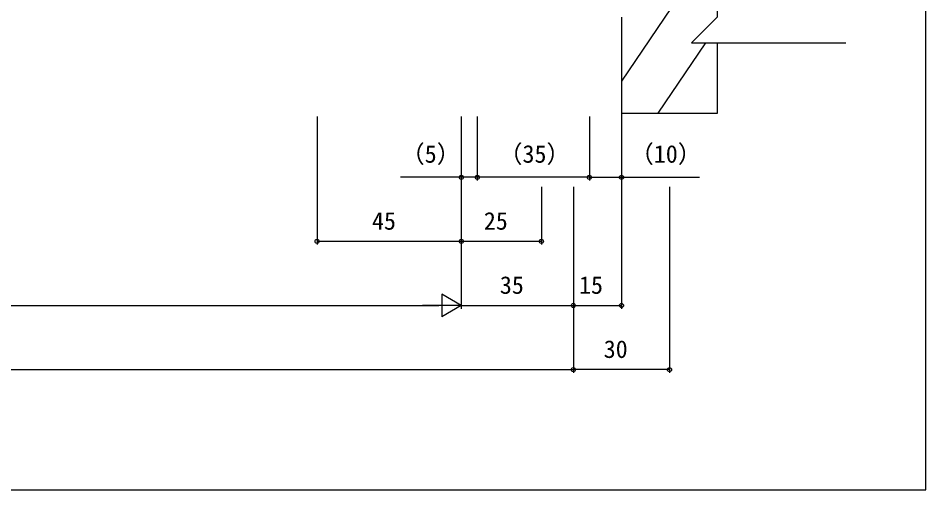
# Model space of a CAD drawing. Units: millimetres, scale not verified. Extents: x -437 to 438, y -554 to 551.
# Drawn here: x 154.9 to 438.2, y -553.7 to -406.5 of the extents above; entities that cross this region are included whole.
import ezdxf
from ezdxf.enums import TextEntityAlignment as Align

# ---------------------------------------------------------------- set-up
doc = ezdxf.new("R2010")
doc.units = ezdxf.units.MM
doc.header["$LTSCALE"] = 4
for name, color, linetype in [('0-7_YKK_D', 6, 'Continuous'), ('0-8_YKK_ZWAK', 7, 'Continuous'), ('0-9_YSS_K', 3, 'Continuous'), ('0-A_YSS_KE', 3, 'Continuous')]:
    doc.layers.add(name, color=color, linetype=linetype)
doc.styles.add('ＭＳ ゴシック', font='')
doc.styles.get('ＭＳ ゴシック').set_extended_font_data('MS Gothic')

msp = doc.modelspace()

# ---------------------------------------------------------------- linework, layer by layer
at = {"layer": '0-7_YKK_D'}
for p, q in [((343.2, -406.9), (343.2, -497.2)), ((248.2, -437.2), (248.2, -477.2)), ((293.2, -437.2), (293.2, -497.2)), ((293.2, -437.2), (293.2, -477.2)), ((293.2, -437.2), (293.2, -457.2)), ((298.201, -437.2), (298.201, -457.2)), ((298.201, -437.2), (298.201, -457.2)), ((333.201, -437.2), (333.201, -457.2)), ((333.201, -437.2), (333.201, -457.2)), ((343.2, -437.2), (343.2, -457.2)), ((333.201, -456.2), (298.201, -456.2)), ((293.2, -459.2), (293.2, -497.2)), ((293.2, -459.2), (293.2, -477.2)), ((318.2, -459.2), (318.2, -477.2)), ((328.2, -459.2), (328.2, -497.2)), ((328.2, -459.2), (328.2, -517.2)), ((328.2, -459.2), (328.2, -517.2)), ((328.2, -459.2), (328.2, -497.2)), ((358.2, -459.2), (358.2, -517.2)), ((293.2, -476.2), (248.2, -476.2)), ((318.2, -476.2), (293.2, -476.2)), ((293.2, -496.2), (287.138, -492.7)), ((287.138, -492.7), (287.138, -499.7)), ((-284.8, -496.2), (286.2, -496.2)), ((293.2, -496.2), (281.076, -496.2)), ((293.2, -496.2), (287.138, -499.7)), ((293.2, -496.2), (328.2, -496.2)), ((328.2, -496.2), (343.2, -496.2)), ((-326.8, -516.2), (328.2, -516.2)), ((358.2, -516.2), (328.2, -516.2))]:
    msp.add_line(p, q, dxfattribs=at)
for points in [[(298.201, -456.2), (293.2, -456.2), (274.249, -456.2)], [(333.201, -456.2), (343.2, -456.2), (367.605, -456.2)]]:
    msp.add_lwpolyline(points, dxfattribs=at)
for centre in [(293.2, -456.2), (298.201, -456.2), (298.201, -456.2), (333.201, -456.2), (333.201, -456.2), (343.2, -456.2), (248.2, -476.2), (293.2, -476.2), (293.2, -476.2), (318.2, -476.2), (328.2, -496.2), (328.2, -496.2), (343.2, -496.2), (328.2, -516.2), (358.2, -516.2)]:
    msp.add_circle(centre, 0.637, dxfattribs=at)
at = {"layer": '0-8_YKK_ZWAK'}
msp.add_lwpolyline([(-436.8, -553.7), (438.2, -553.7), (438.2, 516.3)], dxfattribs=at)
at = {"layer": '0-9_YSS_K'}
for p, q in [((370.2, -386.2), (343.2, -426.2)), ((369.397, -414.2), (354.547, -436.2))]:
    msp.add_line(p, q, dxfattribs=at)
at = {"layer": '0-A_YSS_KE'}
for p, q in [((343.2, -406.2), (343.2, -436.2)), ((365.1, -414.2), (373.2, -414.2)), ((373.2, -436.2), (373.2, -414.2)), ((373.2, -414.2), (413.2, -414.2)), ((343.2, -436.2), (373.2, -436.2))]:
    msp.add_line(p, q, dxfattribs=at)
msp.add_lwpolyline([(365.1, -414.2), (373.2, -406.1), (373.2, -386.2)], dxfattribs=at)

# ---------------------------------------------------------------- texts
at = {"layer": '0-7_YKK_D', "style": 'ＭＳ ゴシック'}
for s, p in [('（5）', (274.289, -453.305)), ('（35）', (304.813, -453.305)), ('（10）', (345.79, -453.305)), ('45', (265.331, -474.2)), ('25', (300.245, -474.2)), ('35', (305.245, -494.2)), ('15', (329.947, -494.2)), ('30', (337.66, -514.2))]:
    msp.add_text(s, height=5.499, dxfattribs=at).set_placement(p, align=Align.BOTTOM_LEFT)

doc.saveas('drawing.dxf')
